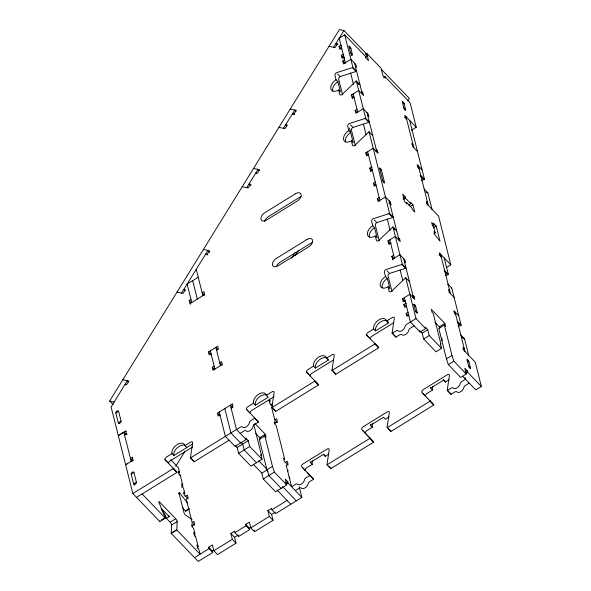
<?xml version="1.0" encoding="UTF-8"?>
<svg xmlns="http://www.w3.org/2000/svg" width="591" height="591" viewBox="0 0 591 591"><rect width="100%" height="100%" fill="white"/><g stroke="black" fill="none" stroke-linecap="round" stroke-linejoin="round"><path stroke-width="0.89" d="M299.253 486.984L301.868 497.415L275.65 513.616L271.956 509.767L271.587 508.312L267.886 510.594L271.587 514.443L273.049 520.279L254.544 531.715L250.843 527.874L249.38 522.03L245.679 524.32L249.38 528.162L249.749 529.625L238.646 536.48L234.945 532.639L234.575 531.176L230.874 533.466L234.575 537.308L236.038 543.151L217.54 554.587L213.839 550.738L212.368 544.902L208.667 547.192L212.368 551.034L212.738 552.489L198.236 561.45L171.272 533.444A2.246 0.591 58.3 0 1 171.22 533.082L171.656 524.653A2.253 0.591 58.3 0 0 170.142 522.2L166.44 518.351A7.89 2.068 58.3 0 0 161.646 509.656M128.572 382L127.338 380.722L111.108 406.97L132.857 493.544L159.821 521.55L165.369 518.115L158.743 501.84A2.261 0.591 58.3 0 1 159.659 502.106L175.697 518.765A2.253 0.591 58.3 0 1 177.204 521.218L176.768 529.647A2.246 0.591 58.3 0 0 176.827 530.016L200.09 554.173L198.835 549.187L197.601 547.901L196.869 544.983L198.103 546.269A1.692 1.042 -43.9 0 1 196.988 548.219M229.079 440.206L194.18 461.778L190.487 457.929A2.253 1.381 -43.9 0 1 190.457 457.464L192.718 442.496A2.253 1.381 -43.9 0 0 190.841 441.994L184.946 445.607A7.89 4.846 -43.9 0 0 177.189 444.498A7.89 4.846 -43.9 0 0 171.996 453.615L166.44 457.042A2.253 1.381 -43.9 0 0 164.955 459.65L176.82 472.017A2.253 1.381 -43.9 0 1 177.005 472.386L136.558 497.386M373.675 328.988L375.521 330.908L388.479 322.908L386.625 320.987A7.89 4.846 -43.9 0 0 378.868 319.879A7.89 4.846 -43.9 0 0 373.675 328.988L368.119 332.423A2.253 1.381 -43.9 0 0 366.634 335.023L378.499 347.397A2.253 1.381 -43.9 0 1 378.683 347.767L335.747 374.295L332.053 370.454A2.261 1.389 -43.9 0 1 332.024 369.988L334.284 355.014A2.253 1.381 -43.9 0 0 332.408 354.519L326.513 358.131A7.89 4.846 -43.9 0 0 318.756 357.023A7.89 4.846 -43.9 0 0 313.562 366.132L308.007 369.567A2.253 1.381 -43.9 0 0 306.522 372.167L318.386 384.542A2.253 1.381 -43.9 0 1 318.571 384.911L275.642 411.439L271.941 407.598A2.268 1.389 -43.9 0 1 271.912 407.133L274.172 392.158A2.253 1.381 -43.9 0 0 272.296 391.663L266.401 395.276A7.89 4.846 -43.9 0 0 258.644 394.167A7.89 4.846 -43.9 0 0 253.45 403.284L247.895 406.711A2.253 1.381 -43.9 0 0 246.41 409.312L258.274 421.686A2.253 1.381 -43.9 0 1 258.459 422.055L254.558 424.471A2.253 1.381 -43.9 0 0 253.059 426.517A4.506 2.77 -43.9 0 1 250.059 430.625A4.506 2.77 -43.9 0 1 246.078 430.832A2.253 1.381 -43.9 0 0 244.09 430.935L240.182 433.351M414.136 325.855L410.235 328.271A2.253 1.381 -43.9 0 0 408.898 329.778L408.403 331.411A4.506 2.77 -43.9 0 1 402.471 335.082L401.4 334.41A2.253 1.381 -43.9 0 0 399.767 334.735L395.859 337.151L392.158 333.309A2.261 1.389 -43.9 0 1 392.136 332.844L394.396 317.869A2.253 1.381 -43.9 0 0 392.52 317.374L386.625 320.987M113.147 404.724L109.631 401.075L339.419 29.55L343.947 30.51L367.388 54.852L365.785 57.445M181.555 293.062L207.921 250.444L209.768 252.364M246.757 187.65L258.053 169.388L259.286 170.666M283.458 128.313L294.754 110.044L295.988 111.322M333.59 47.258L343.947 30.51M206.274 254.736L205.661 254.093L207.168 254.418L209.428 250.761L203.385 249.483M251.145 184.961L250.525 184.318L248.264 187.975L242.221 186.69M293.114 114.336L292.493 113.701L294.008 114.019L296.268 110.362L290.225 109.084M337.978 44.561L337.365 43.919L335.104 47.576L329.061 46.297M291.526 258.311L295.197 252.379M295.212 255.637L298.595 250.163M175.682 466.358L184.835 451.554M407.96 100.64L409.334 98.416L381.779 69.804M365.275 54.113L366.664 53.249L368.518 60.622L366.051 58.066L365.681 56.603L344.708 34.817L339.16 38.252L345.321 62.772M341.65 48.174L339.803 49.319L339.071 46.401L340.918 45.256L341.539 45.891M344.531 57.815L343.91 57.179L342.063 58.324L341.332 55.399L343.179 54.261L343.799 54.897M351.024 55.465L352.413 54.608A1.692 0.443 58.3 0 1 351.763 54.741A1.692 0.443 58.3 0 1 350.566 52.68L349.037 46.6A1.692 0.443 58.3 0 1 349.687 46.467A1.692 0.443 58.3 0 1 350.891 48.521L352.435 54.668L350.581 52.747M355.302 66.111L356.536 67.389L355.804 64.471L350.869 59.344L343.467 63.917L342.736 60.999L344.583 59.854L343.91 57.179M352.635 98.594L351.283 95.033L358.685 90.46L363.62 95.579L362.889 92.661L361.655 91.383M383.625 77.532L385.014 76.675L410.095 102.731L416.256 127.25L411.395 130.256M352.014 97.951L353.869 96.806L354.482 97.449M367.705 115.474L368.939 116.752L368.208 113.834L363.273 108.707L355.871 113.28L355.132 110.362L356.986 109.217M404.495 117.491L405.973 116.575L413.789 147.691M368.385 154.598L366.531 155.743L365.799 152.825L373.202 148.252L378.137 153.372L377.405 150.454L376.171 149.176M375.861 151.407L377.405 150.454M371 171.715L369.648 168.154L371.503 167.009L372.116 167.652M198.229 277.201L187.125 284.064L191.757 302.503M370.387 171.072L372.234 169.927M376.024 185.02L374.177 186.158L373.438 183.24L375.292 182.094M190.524 304.284L189.172 300.723L191.026 299.585M189.903 303.648L204.708 294.495L203.976 291.577L202.129 292.722L204.597 295.286M389.861 203.681L391.094 204.959L390.363 202.041L385.428 196.914L378.026 201.487L377.294 198.569L379.141 197.424L379.762 198.066M388.819 202.994L390.363 202.041M403.055 197.992L405.138 196.707L402.67 194.144L404.503 201.442L406.97 204.006L406.601 202.543L411.949 208.098L412.319 209.554L414.786 212.117L412.946 204.818L410.479 202.255L410.848 203.718L408.765 205.003M403.424 199.448L405.5 198.162L405.138 196.707M410.176 206.532L412.946 204.818M426.185 203.415L427.574 202.558L426.34 201.28L427.071 204.198L438.588 216.158L450.815 264.827L446.648 267.398M211.039 353.728L209.184 354.873L208.453 351.955L217.71 346.237L218.441 349.155L216.587 350.3M389.306 244.593L387.955 241.032L395.357 236.459L400.292 241.586L399.56 238.661L398.327 237.383M388.693 243.95L390.54 242.805L391.161 243.448M115.843 413.043L118.614 411.329L121.059 421.058A1.692 1.042 -43.9 0 1 119.951 423.016A1.692 1.042 -43.9 0 1 118.289 422.772L115.843 413.043A1.692 1.042 -43.9 0 1 116.952 411.092A1.692 1.042 -43.9 0 1 118.614 411.329M432.738 225.873L434.126 225.008L433.757 223.553L436.224 226.117L440.014 241.202L434.71 234.612L433.979 231.694L435.212 232.98L433.824 233.837M433.447 227.831L436.224 226.117M121.059 421.058L118.289 422.772L119.027 423.54M222.172 365.275L219.704 362.711L221.559 361.566L222.29 364.484L213.041 370.202L212.302 367.284L214.156 366.139M393.155 259.922L391.811 256.361L393.658 255.216M392.542 259.279L399.944 254.706L404.879 259.833L405.611 262.751L404.377 261.473M126.319 431.659L125.698 431.016L118.296 435.597L123.851 432.161L126.319 434.725M124.583 435.087L126.437 433.942L125.698 431.016M439.054 255.061L440.531 254.145L450.46 293.69M132.916 457.944L132.303 457.301L130.448 458.446L132.916 461.01M127.486 463.647L125.632 464.792L133.034 460.219L132.303 457.301M133.034 460.219L131.187 461.364L123.851 432.161M220 414.956L218.153 416.094L217.422 413.175L232.226 404.03L232.839 404.665M405.057 300.597L403.21 301.742L402.471 298.824L409.873 294.252L414.808 299.378L414.077 296.453L412.843 295.175M231.103 408.093L232.957 406.948L232.226 404.03M412.688 297.31L414.077 296.453M406.482 306.19L404.613 307.342L403.882 304.424L405.729 303.279L406.349 303.914M131.195 474.181L133.972 472.468L136.418 482.204A1.692 1.034 -43.9 0 1 135.302 484.155A1.692 1.034 -43.9 0 1 133.64 483.918L131.195 474.181A1.692 1.042 -43.9 0 1 132.31 472.231A1.692 1.042 -43.9 0 1 133.972 472.468M171.996 453.615L173.843 455.535L192.348 444.1M253.45 403.284L255.297 405.204L268.255 397.196L266.401 395.276M313.562 366.132L315.409 368.06L328.367 360.052A7.89 4.846 -43.9 0 0 328.064 359.269M408.721 315.202L406.874 316.348L406.143 313.422L408.012 312.27M192.651 446.981L170.142 460.891A2.253 1.381 -43.9 0 0 168.657 463.492M274.106 396.65L251.596 410.553A2.253 1.381 -43.9 0 0 250.111 413.161M333.442 359.985L311.708 373.409A2.253 1.381 -43.9 0 0 310.223 376.016M393.547 322.834L371.82 336.264A2.253 1.381 -43.9 0 0 370.335 338.865M136.418 482.204L133.64 483.918L134.829 485.145M270.589 404.842L272.813 403.468M132.857 493.544L173.303 468.545L177.005 472.386M190.487 457.929L240.389 427.094A2.253 1.381 -43.9 0 1 242.376 426.99A4.506 2.77 -43.9 0 0 246.358 426.776A4.506 2.77 -43.9 0 0 249.358 422.676A2.253 1.381 -43.9 0 1 250.857 420.622L254.758 418.214L258.459 422.055M271.941 407.598L314.87 381.069L318.571 384.911M332.053 370.454L374.982 343.925L378.683 347.767M392.158 333.309L396.066 330.894A2.253 1.381 -43.9 0 1 398.053 330.79A4.506 2.77 -43.9 0 0 402.035 330.583A4.506 2.77 -43.9 0 0 405.034 326.476A2.253 1.381 -43.9 0 1 406.534 324.422L415.99 318.586L405.736 277.777A2.253 1.381 -43.9 0 0 405.227 278.162L391.368 291.481A2.253 1.381 -43.9 0 1 389.144 291.164L388.051 286.783A7.89 4.846 -43.9 0 1 380.286 285.675A7.89 4.846 -43.9 0 1 385.48 276.566L384.342 271.897A2.253 1.381 -43.9 0 1 385.864 269.577L401.791 264.487A2.261 1.389 -43.9 0 0 402.331 264.221L406.032 268.07A2.261 1.389 -43.9 0 1 405.492 268.336L389.565 273.426A2.253 1.381 -43.9 0 0 388.08 276.027L391.981 291.555M178.645 473.044L179.568 472.468L178.342 467.599L170.799 459.761M277.275 422.506L274.808 419.942L276.662 418.797L277.393 421.715L274.431 423.548M235.292 445.584L237.146 447.505L238.616 453.349L250.946 466.159L262.049 459.296L249.712 446.486L248.25 440.642L245.782 438.079L246.151 439.541L235.048 446.404L225.378 436.365L219.268 412.03M404.325 297.679L410.435 322.014L420.098 332.053L425.653 328.618L425.284 327.163L427.751 329.726L429.221 335.562L441.558 348.372L436.003 351.808L423.666 338.99L422.203 333.154L420.349 331.233M237.146 447.505L248.25 440.642M422.203 333.154L427.751 329.726M260.166 439.194L259.796 437.732L265.352 434.304L254.861 423.415M439.667 328.271L439.298 326.816L444.853 323.38L431.282 309.285L432.014 312.211L433.247 313.489L440.886 343.903L440.192 344.339M265.352 434.304L266.083 437.222L264.849 435.944L259.294 439.372L266.94 469.793L267.738 471.16M444.853 323.38L445.584 326.306L444.351 325.02L438.803 328.448L446.441 358.87L448.34 364.617L460.677 377.435L466.233 374L464.762 368.163L467.23 370.727L467.599 372.182L481.37 386.492L475.821 389.92L462.672 376.268M238.616 453.349L249.712 446.486M423.666 338.99L429.221 335.562M178.482 493.899L179.871 493.042L187.546 503.14M183.875 493.877L184.798 493.308L183.476 488.04L182.242 486.762L181.511 483.844L182.745 485.122A1.692 1.042 -43.9 0 1 181.629 487.08M185.168 496.455L187.384 495.081L188.115 498.006L186.268 499.151L192.134 522.51L194.602 525.074M260.69 455.255L261.385 454.826L253.746 424.412M161.358 520.028L165.214 517.65M166.44 518.351L169.218 516.637A7.934 2.076 58.3 0 0 168.915 515.633M182.538 507.292L185.279 510.897L189.135 508.519M189.349 509.036L185.648 511.326A2.261 0.591 58.3 0 1 185.279 510.897M170.142 522.2L175.697 518.765M171.745 524.941L177.293 521.506M266.94 469.793L272.488 466.358L264.849 435.944M446.441 358.87L451.989 355.435L444.351 325.02M301.868 497.415L288.09 483.106L287.728 481.643L285.261 479.079L286.724 484.923L275.62 491.786L263.283 478.969L261.82 473.132L267.368 469.697L258.732 460.729M462.856 349.421L464.245 348.564L463.012 347.279L463.743 350.197L475.26 362.157L481.37 386.492M285.106 462.627L287.329 461.261L288.061 464.179L286.207 465.324L291.592 486.733L295.493 484.325A2.253 1.381 -43.9 0 1 297.125 483.992L298.196 484.664A4.506 2.77 -43.9 0 0 304.136 481L304.624 479.36A2.253 1.381 -43.9 0 1 305.961 477.853L309.861 475.445L313.562 479.286L309.662 481.702A2.253 1.381 -43.9 0 0 308.325 483.202L307.837 484.842A4.506 2.77 -43.9 0 1 301.898 488.513L300.826 487.841A2.253 1.381 -43.9 0 0 299.194 488.166L295.293 490.582M171.22 533.082L175.845 530.223M171.272 533.444L176.827 530.009M192.134 522.51L193.988 521.365L194.72 524.283L191.757 526.116M263.283 478.969L274.387 472.113L272.488 466.358M448.34 364.617L453.895 361.19L451.989 355.435M193.996 534.183L194.927 533.614L193.604 528.347L192.37 527.069L191.632 524.143L192.865 525.429M313.562 479.286A2.261 1.389 -43.9 0 0 313.385 478.917L305.222 470.392A2.253 1.381 -43.9 0 1 306.699 467.784L312.255 464.356L310.401 462.435L323.358 454.427L325.205 456.348L328.892 454.095M367.373 435.375L365.327 433.247A2.253 1.381 -43.9 0 1 366.812 430.64L372.367 427.212L370.513 425.291L383.47 417.283L385.317 419.204L389.004 416.943M427.862 398.652L425.439 396.096A2.253 1.381 -43.9 0 1 426.924 393.495L432.479 390.067L430.625 388.139L443.582 380.139L445.429 382.059L449.116 379.799M285.645 482.928L287.728 481.643M465.147 372.012L467.23 370.727M286.014 484.391L288.09 483.106M466.21 373.039L467.599 372.182M327.045 464.829L369.973 438.3L373.675 442.142L330.746 468.67L327.045 464.829A2.261 1.389 -43.9 0 1 327.015 464.363L329.276 449.389A2.253 1.381 -43.9 0 0 327.059 449.079L302.998 463.942A2.253 1.381 -43.9 0 0 301.521 466.543L305.599 470.813M387.157 427.685L430.085 401.156L433.787 404.998L390.858 431.526L387.157 427.685A2.253 1.381 -43.9 0 1 387.127 427.219L389.388 412.245A2.253 1.381 -43.9 0 0 387.171 411.934L363.11 426.798A2.253 1.381 -43.9 0 0 361.633 429.398L373.497 441.773A2.261 1.389 -43.9 0 1 373.675 442.142M469.239 383.086L465.339 385.502A2.253 1.381 -43.9 0 0 464.001 387.009L463.514 388.642A4.506 2.77 -43.9 0 1 457.574 392.313L456.503 391.641A2.253 1.381 -43.9 0 0 454.871 391.966L450.97 394.382L447.269 390.54L451.169 388.124A2.253 1.381 -43.9 0 1 452.802 387.799L453.873 388.472A4.506 2.77 -43.9 0 0 459.813 384.8L460.3 383.16A2.253 1.381 -43.9 0 1 461.637 381.66L465.538 379.245L465.11 377.538M194.535 557.608L209.037 548.647L208.667 547.192M234.945 532.639L246.048 525.776L245.679 524.32M271.956 509.767L287.063 500.429M212.368 551.034L213.846 550.118M234.575 537.308L238.276 535.025L238.646 536.48M249.38 528.162L250.857 527.246M271.587 514.443L275.288 512.153M213.839 550.738L232.344 539.31L230.874 533.466M250.843 527.874L269.348 516.438L267.886 510.594M342.544 94.723L338.643 79.194A2.253 1.381 -43.9 0 1 340.12 76.586L356.048 71.496A2.268 1.389 -43.9 0 0 356.595 71.23L352.893 67.389A2.268 1.389 -43.9 0 1 352.347 67.655L336.419 72.745A2.253 1.381 -43.9 0 0 334.905 75.064L336.035 79.726L337.889 81.647L340.453 91.871L338.606 89.95A7.89 4.846 -43.9 0 1 330.842 88.842A7.89 4.846 -43.9 0 1 336.035 79.726M355.309 145.556L351.409 130.027A2.253 1.381 -43.9 0 1 352.893 127.42L368.814 122.33A2.253 1.381 -43.9 0 0 369.36 122.064L365.659 118.222A2.253 1.381 -43.9 0 1 365.112 118.488L349.192 123.578A2.253 1.381 -43.9 0 0 347.671 125.898L348.808 130.559L350.655 132.487A7.89 4.846 -43.9 0 0 345.609 142.039M421.531 180.329L423.924 179.561A2.268 1.389 -43.9 0 0 424.464 179.295L409.674 120.416M379.215 240.722L375.315 225.193A2.253 1.381 -43.9 0 1 376.799 222.593L392.72 217.503A2.261 1.389 -43.9 0 0 393.266 217.229L389.565 213.388A2.261 1.389 -43.9 0 1 389.018 213.654L373.098 218.744A2.253 1.381 -43.9 0 0 371.576 221.064L372.714 225.732L374.561 227.653L377.132 237.87L375.278 235.949A7.89 4.846 -43.9 0 1 367.521 234.841A7.89 4.846 -43.9 0 1 372.714 225.732M445.437 275.495L447.823 274.734A2.261 1.389 -43.9 0 0 448.37 274.468L444.233 257.994M458.202 326.328L460.596 325.567A2.268 1.389 -43.9 0 0 461.135 325.301L451.775 288.016L448.074 284.175A2.253 1.381 -43.9 0 0 447.683 284.456M337.365 43.919L335.851 43.601L337.084 44.879M365.873 54.535L367.388 54.852M278.922 127.353L284.965 128.631L287.226 124.982L285.719 124.657L286.953 125.942M253.524 168.428L259.567 169.706L257.307 173.355L255.792 173.037L256.413 173.68M250.525 184.318L249.018 184L250.252 185.279M177.027 292.109L183.07 293.387L185.33 289.73L183.816 289.413L185.049 290.691M122.81 379.762L128.853 381.04L126.592 384.697L125.085 384.379L125.698 385.014M109.631 401.075L114.159 402.035M192.045 519.592L185.375 514.946A2.261 0.591 58.3 0 1 183.993 512.833L178.955 492.776A2.261 0.591 58.3 0 1 179.871 493.042M440.886 343.903L440.435 343.763L441.558 348.372M261.385 454.826L260.926 454.686L262.049 459.296M366.664 53.249L381.062 68.201L382.909 75.574L385.376 78.138L385.014 76.675M349.052 46.667L350.906 48.588M403.786 107.858L405.633 109.778M339.071 46.401L341.539 48.957M416.256 127.25L404.739 115.297L405.478 118.215L406.711 119.493M341.332 55.399L343.799 57.962M352.347 67.655L355.427 70.861M342.736 60.999L345.203 63.562M338.606 89.95L339.707 94.331A2.253 1.381 -43.9 0 0 341.923 94.641L355.782 81.329A2.253 1.381 -43.9 0 1 356.299 80.945L360 84.786M356.395 81.972L358.863 84.535M413.057 144.765L411.824 143.487L412.555 146.405L417.49 151.532M337.653 74.023L340.12 76.586M351.283 95.033L353.75 97.596M422.077 169.78L417.143 164.66L417.874 167.578L419.108 168.856M424.464 179.295L420.762 175.453A2.268 1.389 -43.9 0 1 420.497 175.601M365.112 118.488L368.2 121.694M420.836 176.362L423.924 179.561M355.132 110.362L356.986 112.283M348.808 130.559A7.89 4.846 -43.9 0 0 343.615 139.675A7.89 4.846 -43.9 0 0 351.372 140.784L352.472 145.164A2.253 1.381 -43.9 0 0 354.689 145.482L368.548 132.162A2.253 1.381 -43.9 0 1 369.065 131.778L372.766 135.62M424.168 189.009L427.869 192.851L432.006 209.325M426.126 191.957L426.739 192.6M350.426 124.856L352.893 127.42M365.799 152.825L368.267 155.389M379.636 168.42L381.49 170.341L384.542 182.508L382.695 180.587L379.636 168.42A1.692 0.436 58.5 0 1 380.272 168.272A1.692 0.436 58.5 0 1 381.476 170.334M434.126 225.008L431.659 222.452L432.39 225.37L433.624 226.649L435.212 232.98M351.372 140.784L353.226 142.704L349.554 128.107M405.5 198.162L410.848 203.718M369.648 168.154L372.116 170.718M373.438 183.24L375.906 185.803M450.815 264.827L439.298 252.867L440.029 255.785L441.263 257.07M377.294 198.569L379.762 201.132M294.008 114.019L294.621 114.661M448.37 274.468L444.668 270.619A2.261 1.389 -43.9 0 1 444.122 270.885M389.018 213.654L392.106 216.86M444.742 271.528L447.823 274.734M375.278 235.949L376.378 240.33A2.253 1.381 -43.9 0 0 378.595 240.648L392.454 227.328A2.253 1.381 -43.9 0 1 392.971 226.944L396.672 230.785M393.074 227.971L394.921 229.892M449.729 290.772L448.495 289.487L449.226 292.405L454.161 297.532M374.332 220.029L376.799 222.593M387.955 241.032L390.422 243.595M458.749 315.786L453.814 310.659L454.545 313.577L455.779 314.863M461.135 325.301L457.434 321.452A2.268 1.389 -43.9 0 1 457.168 321.607M401.791 264.487L404.872 267.693M457.508 322.361L460.596 325.567M391.811 256.361L393.658 258.282M405.736 277.777L409.437 281.619M460.84 335.008L464.541 338.85L468.678 355.324M461.564 336.678L463.41 338.599M387.098 270.863L389.565 273.426M434.983 322.331L439.298 326.816M413.863 304.69L415.717 306.611L417.246 312.691A1.692 0.443 58.3 0 1 416.596 312.831A1.692 0.443 58.3 0 1 415.392 310.77L413.863 304.69A1.692 0.443 58.3 0 1 414.513 304.557A1.692 0.443 58.3 0 1 415.717 306.611M467.119 360L468.966 361.921L470.495 368.001A1.692 0.443 58.3 0 1 469.845 368.134A1.692 0.443 58.3 0 1 468.648 366.08L467.119 360A1.692 0.443 58.3 0 1 467.769 359.867A1.692 0.443 58.3 0 1 468.966 361.921M385.48 276.566L387.334 278.487L389.897 288.704L388.051 286.783M415.392 310.77L417.246 312.691M468.648 366.08L470.495 368.001M402.471 298.824L404.938 301.388M403.882 304.424L406.349 306.98M415.99 318.586L425.653 328.618M453.895 361.19L466.233 374M406.143 313.422L408.61 315.986M392.136 332.844L395.216 336.043M447.852 390.71L450.94 393.916A2.275 1.396 -43.9 0 0 450.97 394.382M366.634 335.023L369.102 337.587M375.418 344.191L378.499 347.397M422.971 393.54L425.439 396.096M427.485 398.231L432.989 403.985M326.513 358.131L328.367 360.052M332.024 369.988L335.104 373.187M388.361 428.497L390.828 431.061A2.253 1.381 -43.9 0 0 390.858 431.526M207.168 254.418L207.788 255.053M306.522 372.167L308.99 374.731M315.306 381.335L318.386 384.542M362.859 430.684L365.327 433.247M367.75 435.796L372.877 441.13M189.172 300.723L191.026 302.651M217.71 349.303L215.855 347.382L220.443 365.63M272.192 405.891L269.725 403.328L268.994 400.41L270.227 401.688L269.57 399.073M272.525 407.775L274.992 410.331M328.862 466.284L330.716 468.205A2.261 1.389 -43.9 0 0 330.746 468.67M272.311 408.174L271.697 407.531L274.808 419.942M208.453 351.955L210.921 354.519M275.546 422.861L274.313 421.582L275.044 424.501L276.278 425.779L284.744 459.48L283.51 458.202L284.241 461.12L288.083 465.11M212.302 367.284L214.769 369.848M246.41 409.312L248.877 411.875M302.755 467.828L305.222 470.392M255.194 418.48L258.274 421.686M312.765 478.274L309.684 475.075A2.261 1.389 -43.9 0 1 309.861 475.445M232.839 407.731L230.372 405.167L236.481 429.502L246.151 439.541M255.482 433.247L259.796 437.732M286.207 465.324L286.827 465.959M274.387 472.113L286.724 484.923M217.422 413.175L219.889 415.739M240.847 442.149L242.694 444.077L244.164 449.914L256.501 462.731M240.596 442.969L230.933 432.937L224.824 408.603M282.542 486.533L296.32 500.843M281.176 488.351L268.839 475.541L267.583 470.532M253.184 464.164L261.82 473.132M276.987 489.969L290.765 504.271M269.348 516.438L273.049 520.279M184.946 445.607L186.8 447.535A7.89 4.846 -43.9 0 0 186.66 447.092M190.457 457.464L193.538 460.67M246.048 525.776L249.749 529.625M179.568 472.468L178.334 471.19L179.066 474.108L180.299 475.393L182.745 485.122M164.955 459.65L167.423 462.214M173.739 468.818L176.82 472.017M232.344 539.31L236.038 543.151M184.798 493.308L183.565 492.03L184.303 494.948L188.004 498.789M126.437 433.942L127.05 434.577M194.927 533.614L193.693 532.328L194.424 535.254L195.658 536.532L198.103 546.269M209.037 548.647L212.738 552.489M161.158 508.267L169.218 516.637M142.106 493.958L165.369 518.115M429.524 400.366L433.602 404.628A2.246 1.381 -43.9 0 1 433.787 404.998M307.261 472.519L309.3 474.654M425.823 396.517L421.738 392.254A2.253 1.381 -43.9 0 1 423.222 389.654L447.284 374.783A2.253 1.381 -43.9 0 1 449.5 375.1L447.239 390.075A2.275 1.396 -43.9 0 0 447.269 390.54M159.666 521.077L159.821 521.55M418.376 165.938L428.305 205.483M455.048 311.937L464.977 351.482M441.654 338.045L442.304 340.63M354.57 63.185L362.386 94.301M366.974 112.549L376.903 152.094M389.129 200.763L399.058 240.301M403.646 258.555L413.574 298.093M419.736 330.591L420.098 332.053M344.708 34.817L352.893 67.389M356.299 80.945L365.659 118.222M369.065 131.778L389.565 213.388M392.971 226.944L402.331 264.221M350.618 72.974L353.47 84.328M363.487 124.221L366.161 134.866M387.29 218.98L390.141 230.335M400.144 270.146L402.774 280.622M353.137 93.888L357.718 112.135M367.654 151.68L379.873 200.349M389.809 239.887L394.389 258.141M196.249 269.311L202.861 295.64M192.681 280.629L197.305 299.068M210.307 350.81L214.888 369.057M254.13 530.046L254.544 531.715M194.55 536.052A1.692 1.042 -43.9 0 1 195.658 536.532M179.191 474.905A1.692 1.042 -43.9 0 1 180.299 475.393M289.982 478.629A1.692 0.443 58.3 0 1 289.147 477.003M287.618 470.916A1.692 0.443 58.3 0 1 288.268 470.783M384.556 182.523A1.692 0.451 58.1 0 1 383.877 182.626A1.692 0.451 58.1 0 1 382.68 180.58M395.859 337.151A2.261 1.389 -43.9 0 1 395.837 336.685M375.521 330.908A7.89 4.846 -43.9 0 1 380.715 321.8A7.89 4.846 -43.9 0 1 388.479 322.908M374.797 343.548A2.253 1.381 -43.9 0 1 374.982 343.925M335.747 374.295A2.261 1.389 -43.9 0 1 335.725 373.83M315.409 368.06A7.89 4.846 -43.9 0 1 319.051 360.082A7.89 4.846 -43.9 0 1 326.971 358.102M314.685 380.7A2.253 1.381 -43.9 0 1 314.87 381.069M275.642 411.439A2.268 1.389 -43.9 0 1 275.613 410.974M255.297 405.204A7.89 4.846 -43.9 0 1 258.939 397.226A7.89 4.846 -43.9 0 1 266.859 395.246M254.573 417.844A2.253 1.381 -43.9 0 1 254.758 418.214M194.18 461.778A2.253 1.381 -43.9 0 1 194.158 461.312M173.843 455.535A7.89 4.846 -43.9 0 1 177.544 447.513A7.89 4.846 -43.9 0 1 185.485 445.629M173.119 468.175A2.253 1.381 -43.9 0 1 173.303 468.545M264.694 221.499A5.637 3.465 -43.9 0 1 268.403 216.609L299.245 197.549A5.637 3.465 -43.9 0 1 301.085 196.737M276.344 266.659A5.637 3.465 -43.9 0 1 279.898 262.352L310.74 243.3A5.637 3.465 -43.9 0 1 312.58 242.48M382.266 288.009A7.89 4.846 -43.9 0 1 387.334 278.487M369.493 237.168A7.89 4.846 -43.9 0 1 374.561 227.653M332.822 91.169A7.89 4.846 -43.9 0 1 337.889 81.647M427.603 193.035A2.253 1.381 -43.9 0 1 427.869 192.851M451.258 288.408A2.253 1.381 -43.9 0 1 451.775 288.016M464.275 339.035A2.253 1.381 -43.9 0 1 464.541 338.85M444.447 380.412A7.89 4.846 -43.9 0 1 445.429 382.059M432.479 390.067A7.89 4.846 -43.9 0 1 432.856 386.551M443.28 379.348A7.89 4.846 -43.9 0 1 443.582 380.139M430.625 388.139A7.89 4.846 -43.9 0 1 430.507 387.245M429.901 400.787A2.246 1.381 -43.9 0 1 430.085 401.156M372.367 427.212A7.89 4.846 -43.9 0 1 372.744 423.695M370.513 425.291A7.89 4.846 -43.9 0 1 370.394 424.39M369.796 437.931A2.261 1.389 -43.9 0 1 369.973 438.3M323.403 454.183A7.89 4.846 -43.9 0 1 325.205 456.348M312.255 464.356A7.89 4.846 -43.9 0 1 312.632 460.84M310.401 462.435A7.89 4.846 -43.9 0 1 310.282 461.534M439.586 328.426A2.253 1.381 -43.9 0 1 440.014 327.673M402.294 101.911A1.692 0.443 58.3 0 1 402.944 101.778A1.692 0.443 58.3 0 1 404.141 103.831M295.544 193.708L264.702 212.767A5.637 3.465 -43.9 0 0 260.993 219.276A5.637 3.465 -43.9 0 0 266.541 220.066L297.376 201.006A5.637 3.465 -43.9 0 0 301.092 194.498A5.637 3.465 -43.9 0 0 295.544 193.708M307.039 239.451L276.196 258.511A5.637 3.465 -43.9 0 0 272.488 265.019A5.637 3.465 -43.9 0 0 278.029 265.81L308.871 246.75A5.637 3.465 -43.9 0 0 312.58 240.242A5.637 3.465 -43.9 0 0 307.039 239.451M404.111 103.691L402.257 101.77L403.816 107.99A1.692 0.443 58.3 0 0 405.02 110.052A1.692 0.443 58.3 0 0 405.67 109.911L404.111 103.691"/></g></svg>
